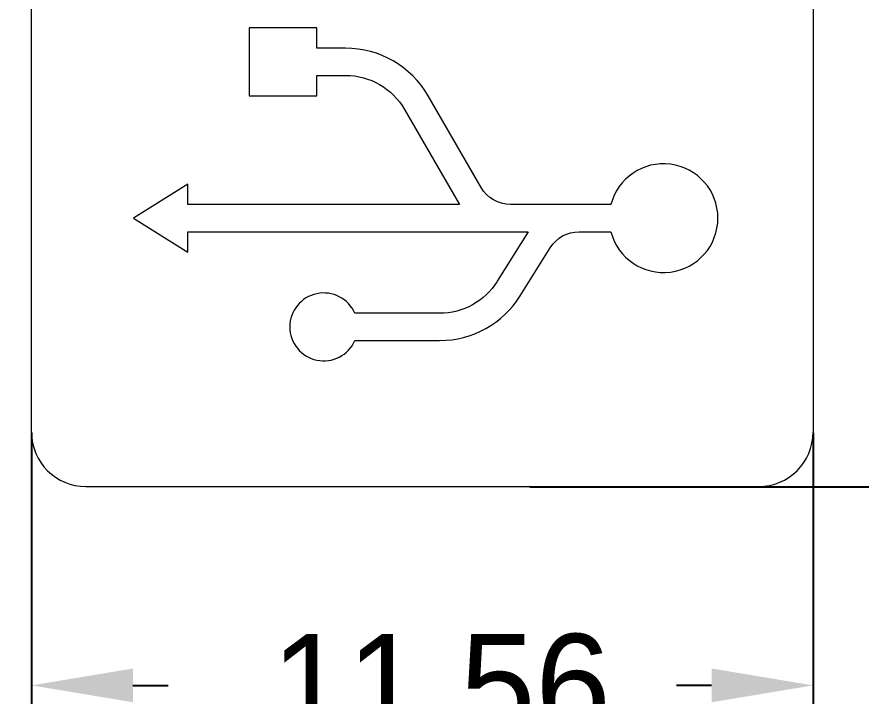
# Model space of a CAD drawing. Extents: x -778 to -614, y -2061 to -1833.
# Drawn here: x -688.26 to -675.78, y -1890.55 to -1880.51 of the extents above; entities that cross this region are included whole.
import ezdxf

# ---------------------------------------------------------------- set-up
doc = ezdxf.new("R2010")
doc.units = 0
doc.header["$MEASUREMENT"] = 0
doc.layers.add('3', color=7, linetype='Continuous')
doc.layers.add('TOP', color=7, linetype='Continuous')
doc.styles.add('helios', font='simplex.shx', dxfattribs={"bigfont": 'bigfont'})
doc.dimstyles.get("Standard").update_dxf_attribs({"dimtxt": 0.18, "dimasz": 0.18, "dimexe": 0.18, "dimexo": 0.0625, "dimgap": 0.09, "dimtad": 0, "dimtih": 1, "dimtoh": 1, "dimdec": 4, "dimzin": 0, "dimdsep": 46, "dimtxsty": 'Standard', "dimcen": 0.09, "dimadec": 0, "dimazin": 0, "dimtfac": 1, "dimtdec": 4, "dimtofl": 0, "dimtmove": 0, "dimatfit": 3, "dimfxl": 1, "dimtolj": 1, "dimtzin": 0, "dimarcsym": 0})

# ---------------------------------------------------------------- blocks, each defined once
blk = doc.blocks.new('_U8')
at = {"color": 92, "linetype": 'Continuous'}
for p, q in [((123.698, 128.677), (128.902, 128.677)), ((126.362, 128.677), (126.362, 127.075)), ((126.362, 120.737), (126.362, 122.495)), ((118.724, 120.737), (128.902, 120.737))]:
    blk.add_line(p, q, dxfattribs=at)
at = {"color": 92}
for p, q in [((126.362, 128.677, 126.362), (125.96, 127.177)), ((126.362, 128.677, 126.362), (126.764, 127.177)), ((126.764, 127.177), (125.96, 127.177)), ((126.362, 120.737, 126.362), (125.96, 122.237)), ((125.96, 122.237), (126.764, 122.237)), ((126.362, 120.737, 126.362), (126.764, 122.237))]:
    blk.add_line(p, q, dxfattribs=at)
at = {"layer": 'TOP', "color": 6, "linetype": 'Continuous', "insert": (127.536, 123.065), "char_height": 1.5, "attachment_point": 7, "rotation": 90, "line_spacing_factor": 0.903614, "style": 'helios'}
blk.add_mtext('\\W01.000;7.94', dxfattribs=at)
blk = doc.blocks.new('*D78')
at = {"layer": 'Defpoints', "color": 0, "lineweight": 0}
for p in [(-688.046, -1885.07), (-676.489, -1885.071), (-676.489, -1890.391)]:
    blk.add_point(p, dxfattribs=at)
at = {"layer": 'TOP', "color": 92, "lineweight": -2}
for p, q in [((-688.046, -1886.658), (-688.046, -1892.931)), ((-676.489, -1886.659), (-676.489, -1892.931)), ((-686.546, -1890.391), (-686.026, -1890.391)), ((-677.989, -1890.391), (-678.51, -1890.391))]:
    blk.add_line(p, q, dxfattribs=at)
at = {"layer": 'TOP', "color": 92, "lineweight": 0}
for points in [[(-686.546, -1890.141), (-686.546, -1890.641), (-688.046, -1890.391)], [(-677.989, -1890.141), (-677.989, -1890.641), (-676.489, -1890.391)]]:
    blk.add_solid(points, dxfattribs=at)
at = {"layer": 'TOP', "color": 6, "lineweight": 0, "insert": (-682.268, -1890.391), "char_height": 1.5, "attachment_point": 5}
blk.add_mtext('\\A1; 11.56 ', dxfattribs=at)
blk = doc.blocks.new('*D82')
at = {"color": 0, "linetype": 'Continuous', "lineweight": 0}
for p, q in [((-697.091, -1877.465), (-697.091, -1897.642)), ((-656.891, -1877.465), (-656.891, -1897.642)), ((-696.911, -1897.462), (-683.498, -1897.462)), ((-657.071, -1897.462), (-670.485, -1897.462))]:
    blk.add_line(p, q, dxfattribs=at)
for points in [[(-696.911, -1897.432), (-696.911, -1897.492), (-697.091, -1897.462)], [(-657.071, -1897.432), (-657.071, -1897.492), (-656.891, -1897.462)]]:
    blk.add_solid(points, dxfattribs=at)
at = {"layer": 'Defpoints', "color": 0, "linetype": 'Continuous', "lineweight": 0}
for p in [(-697.091, -1877.402), (-656.891, -1877.402), (-656.891, -1897.462)]:
    blk.add_point(p, dxfattribs=at)
at = {"color": 0, "linetype": 'Continuous', "lineweight": 0, "insert": (-676.991, -1897.462), "char_height": 3.5, "attachment_point": 5}
blk.add_mtext('\\A1;40.20', dxfattribs=at)

msp = doc.modelspace()

# ---------------------------------------------------------------- linework, layer by layer
at = {"layer": '3', "color": 213, "linetype": 'Continuous', "lineweight": 0}
for p, q in [((-688.046, -1886.648), (-688.046, -1880.317)), ((-676.489, -1880.317), (-676.489, -1886.648)), ((-683.825, -1880.669), (-684.83, -1880.669)), ((-684.83, -1880.669), (-684.83, -1881.674)), ((-683.825, -1880.97), (-683.825, -1880.669)), ((-683.401, -1880.97), (-683.825, -1880.97)), ((-683.825, -1881.674), (-683.825, -1881.372)), ((-683.825, -1881.372), (-683.401, -1881.372)), ((-684.83, -1881.674), (-683.825, -1881.674)), ((-681.399, -1883.03), (-682.182, -1881.674)), ((-682.53, -1881.875), (-681.718, -1883.282)), ((-685.735, -1882.98), (-686.539, -1883.483)), ((-685.735, -1883.282), (-685.735, -1882.98)), ((-681.718, -1883.282), (-685.735, -1883.282)), ((-679.478, -1883.282), (-680.964, -1883.282)), ((-686.539, -1883.483), (-685.735, -1883.985)), ((-685.735, -1883.684), (-680.702, -1883.684)), ((-685.735, -1883.985), (-685.735, -1883.684)), ((-680.702, -1883.684), (-681.16, -1884.417)), ((-679.949, -1883.684), (-679.478, -1883.684)), ((-680.819, -1884.63), (-680.375, -1883.92)), ((-682.012, -1884.89), (-683.264, -1884.89)), ((-683.264, -1885.292), (-682.012, -1885.292)), ((-687.242, -1887.452), (-677.293, -1887.452))]:
    msp.add_line(p, q, dxfattribs=at)
for centre, radius, start, end in [((-683.401, -1882.377), 1.407, 30, 90), ((-678.7, -1883.483), 0.804, 194.4775, 165.5225), ((-683.725, -1885.091), 0.502, 23.5782, 336.4218), ((-682.012, -1883.885), 1.407, 270, 327.9946), ((-687.242, -1886.648), 0.804, 180, 270), ((-677.293, -1886.648), 0.804, 270, 0)]:
    msp.add_arc(centre, radius, start, end, dxfattribs=at)
at = {"layer": '3', "color": 213, "linetype": 'Continuous', "lineweight": 0, "extrusion": (0, 0, -1)}
for centre, radius, start, end in [((683.401, -1882.377), 1.005, 90, 150), ((680.964, -1882.779), 0.502, 270, 330), ((679.949, -1884.186), 0.502, 32.0054, 90), ((682.012, -1883.885), 1.005, 212.0054, 270)]:
    msp.add_arc(centre, radius, start, end, dxfattribs=at)

# ---------------------------------------------------------------- block references
at = {"layer": 'TOP', "color": 6, "linetype": 'Continuous', "lineweight": 0}
msp.add_blockref('_U8', (-799.403, -2008.19), dxfattribs=at)

# ---------------------------------------------------------------- dimensions: what is measured, and where the dimension line sits
at = {"linetype": 'Continuous', "lineweight": 0}
dim = msp.add_linear_dim(base=(-656.891, -1897.462), p1=(-697.091, -1877.402), p2=(-656.891, -1877.402), dimstyle='Standard', override={"dimtxt": 3.5, "dimdec": 2, "dimdsep": 0, "dimtdec": 2, "dimlwd": 0, "dimlwe": 0}, dxfattribs=at)
dim.commit()
dim.dimension.update_dxf_attribs({"geometry": '*D82', "text_midpoint": (-676.991, -1897.462)})
at = {"layer": 'TOP', "lineweight": 0}
dim = msp.add_linear_dim(base=(-676.489, -1890.391), p1=(-688.046, -1885.07), p2=(-676.489, -1885.071), text=' <> ', dimstyle='Standard', override={"dimtxt": 1.5, "dimasz": 1.5, "dimexe": 2.54, "dimexo": 1.5875, "dimgap": 0.508, "dimdec": 2, "dimblk1": 'CLOSEDBLANK', "dimblk2": 'CLOSEDBLANK', "dimclrd": 92, "dimclre": 92, "dimclrt": 6, "dimtp": 0.003937, "dimtm": -0.003937, "dimtdec": 2}, dxfattribs=at)
dim.commit()
dim.dimension.update_dxf_attribs({"geometry": '*D78', "text_midpoint": (-682.268, -1890.391)})

doc.saveas('drawing.dxf')
